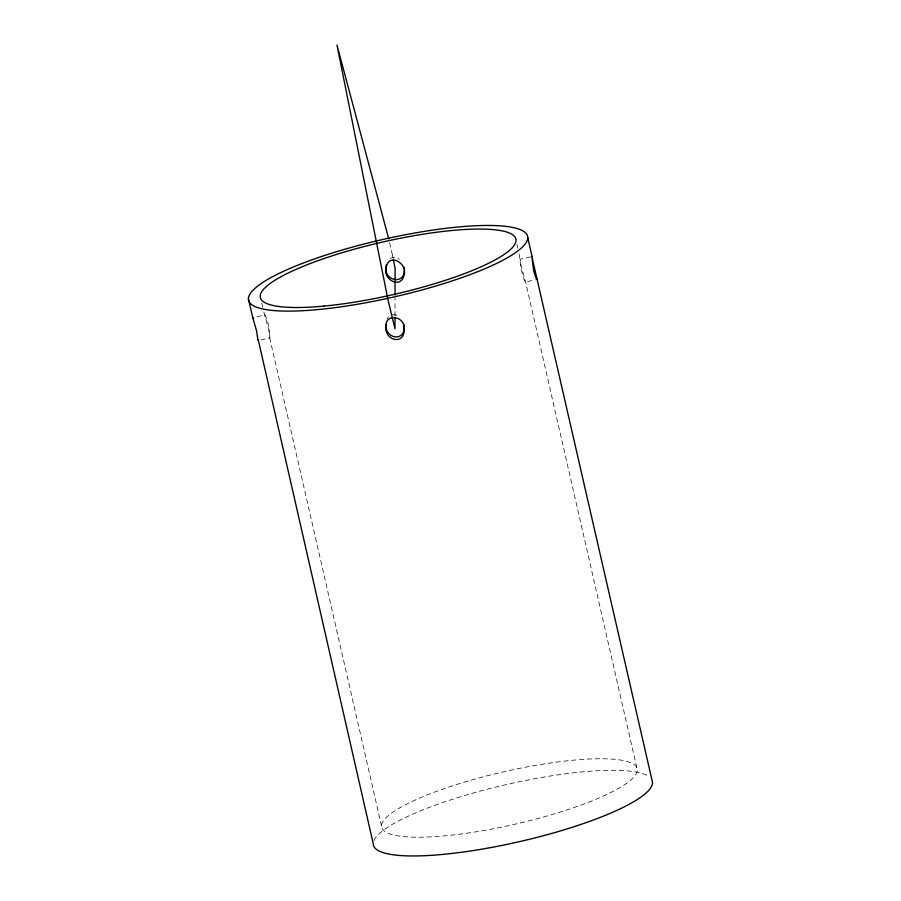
<?xml version="1.0" encoding="UTF-8"?>
<svg xmlns="http://www.w3.org/2000/svg" width="901" height="901" viewBox="0 0 901 901"><rect width="100%" height="100%" fill="white"/><g stroke="black" fill="none" stroke-linecap="round" stroke-linejoin="round"><path stroke-width="0.68" stroke-dasharray="4.5 3.38" d="M395.01 315.992L395.043 297.848M260.806 339.936L269.94 337.931L268.273 328.178L263.599 311.149M530.576 256.886L520.147 259.161L521.172 266.043L525.553 281.9L637.345 769.983A131.084 26.805 -12.9 0 1 445.432 835.779A131.084 26.805 -12.9 0 1 445.499 788.184A131.084 26.805 -12.9 0 1 637.345 769.983M381.517 825.992L269.726 337.898C270.063 330.205 268.475 321.871 264.917 315.035L253.181 317.603M519.111 253.789L521.172 269.669L524.63 281.439L525.17 282.069L535.599 279.783M386.991 319.179L388.387 317.028M390.313 258.148L394.829 257.157L399.413 259.353M392.397 314.674L397.116 315.125M516.949 244.34L517.884 248.394M389.604 242.718L392.284 254.454M392.329 254.634L393.039 257.742M261.74 303.04L263.283 309.798M373.915 840.61A143.113 29.26 -12.9 0 1 501.508 785.717A143.113 29.26 -12.9 0 1 647.796 775.829"/><path stroke-width="1.35" d="M395.01 317.389L394.965 328.707L388.061 300.157L336.985 45.05L388.736 238.934M395.043 295.066L395.089 268.554L393.377 259.297M386.067 266.707L386.225 264.748M404.11 270.852C404.493 284.536 384.952 280.808 386.101 268.701M537.289 279.333L535.712 277.508L533.538 270.109L531.883 256.594L652.549 782.552A143.113 29.26 -12.9 0 1 512.849 843.122A143.113 29.26 -12.9 0 1 373.239 843.685L258.193 339.531M257.99 340.477L256.537 330.746L252.787 317.771L253.71 318.233M527.761 237.718A143.113 29.26 -12.9 0 1 318.244 309.55A143.113 29.26 -12.9 0 1 318.323 257.585A143.113 29.26 -12.9 0 1 527.761 237.718L532.097 256.627M248.451 298.85L252.787 317.771M403.817 266.887L404.065 268.881M403.851 324.878C407.049 341.851 385.042 340.004 385.898 324.698M386.225 267.27C381.866 278.781 400.832 289.885 403.941 275.312C408.209 263.768 389.108 252.1 386.225 267.27M404.099 329.406C404.707 345.5 384.885 340.668 385.887 327.221C384.704 312.253 405.991 316.206 404.099 329.406M324.112 306.081A131.084 26.805 -12.9 0 0 516.025 240.285A131.084 26.805 -12.9 0 0 324.191 258.486A131.084 26.805 -12.9 0 0 324.112 306.081"/></g></svg>
